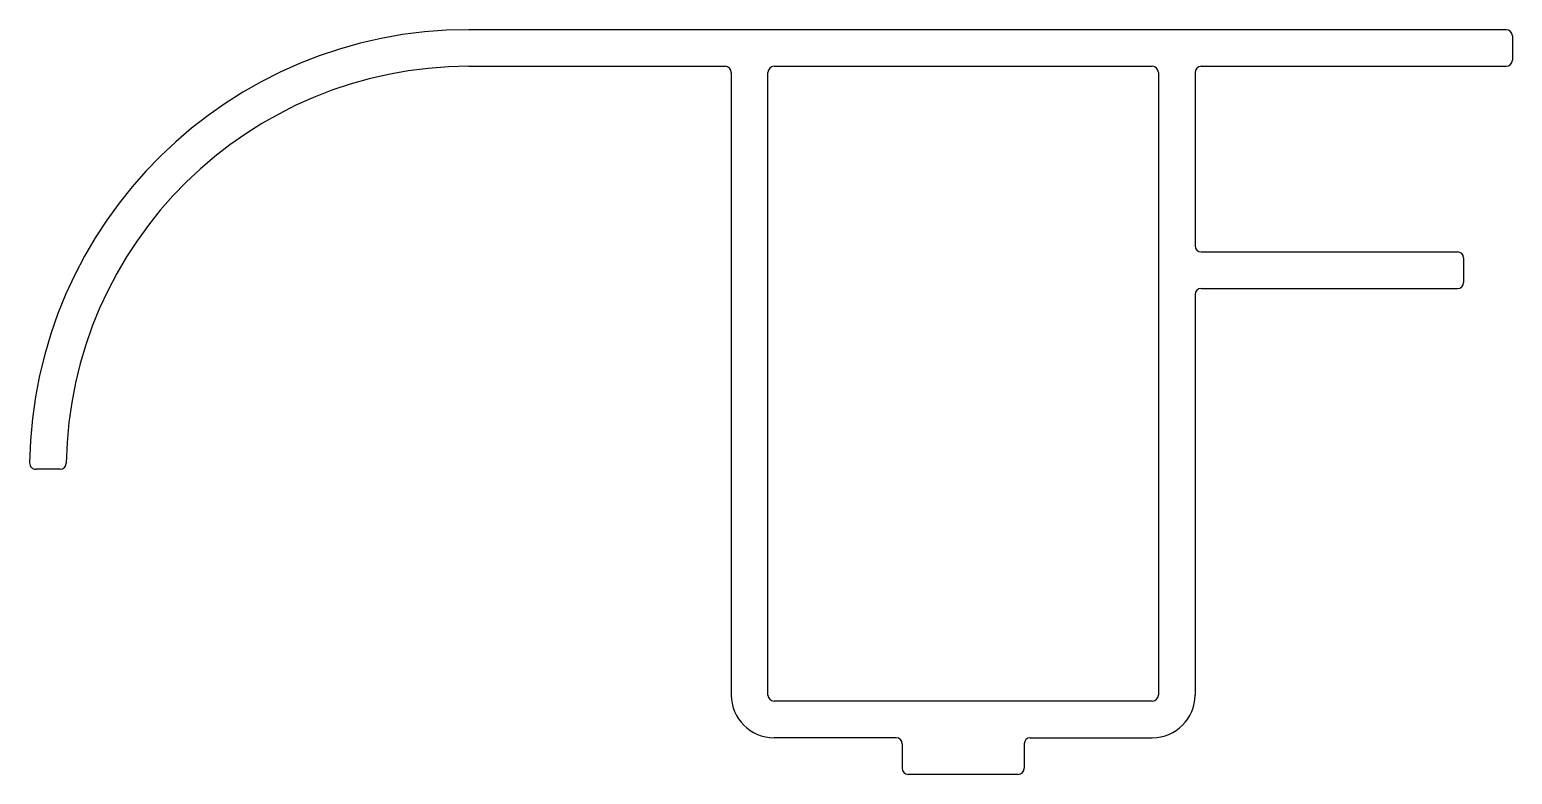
# Model space of a CAD drawing. Extents: x 2082 to 2203, y 1987 to 2048.
import ezdxf

# ---------------------------------------------------------------- set-up
doc = ezdxf.new("R2010")
doc.units = 0
doc.layers.get('0').update_dxf_attribs({"linetype": 'CONTINUOUS'})

msp = doc.modelspace()

# ---------------------------------------------------------------- linework, layer by layer
for p, q in [((2202.86, 2048.17), (2117.86, 2048.17)), ((2203.36, 2047.67), (2203.36, 2045.67)), ((2117.86, 2045.17), (2138.86, 2045.17)), ((2142.86, 2045.17), (2173.86, 2045.17)), ((2177.86, 2045.17), (2202.86, 2045.17)), ((2139.36, 2044.67), (2139.36, 1993.67)), ((2142.36, 1993.67), (2142.36, 2044.67)), ((2174.36, 2044.67), (2174.36, 1993.67)), ((2177.36, 2044.67), (2177.36, 2030.47)), ((2177.86, 2029.97), (2198.86, 2029.97)), ((2199.36, 2029.47), (2199.36, 2027.47)), ((2177.86, 2026.97), (2198.86, 2026.97)), ((2177.36, 2026.47), (2177.36, 1993.67)), ((2084.36, 2012.17), (2082.36, 2012.17)), ((2173.86, 1993.17), (2142.86, 1993.17)), ((2152.86, 1990.17), (2142.86, 1990.17)), ((2163.86, 1990.17), (2173.86, 1990.17)), ((2153.36, 1989.67), (2153.36, 1987.67)), ((2163.36, 1989.67), (2163.36, 1987.67)), ((2162.86, 1987.17), (2153.86, 1987.17))]:
    msp.add_line(p, q)
for centre, radius, start, end in [((2117.86, 2012.17), 36, 90, 179.193), ((2202.86, 2047.67), 0.5, 0, 90), ((2117.86, 2012.17), 33, 90, 179.1448), ((2138.86, 2044.67), 0.5, 0, 90), ((2142.86, 2044.67), 0.5, 90, 180), ((2173.86, 2044.67), 0.5, 0, 90), ((2177.86, 2044.67), 0.5, 90, 180), ((2202.86, 2045.67), 0.5, 270, 0), ((2177.86, 2030.47), 0.5, 180, 270), ((2198.86, 2029.47), 0.5, 0, 90), ((2177.86, 2026.47), 0.5, 90, 180), ((2198.86, 2027.47), 0.5, 270, 0), ((2082.36, 2012.67), 0.5, 179.193, 270), ((2084.36, 2012.67), 0.5, 270, 359.1448), ((2142.86, 1993.67), 3.5, 180, 270), ((2142.86, 1993.67), 0.5, 180, 270), ((2173.86, 1993.67), 0.5, 270, 360), ((2173.86, 1993.67), 3.5, 270, 360), ((2152.86, 1989.67), 0.5, 0, 90), ((2163.86, 1989.67), 0.5, 90, 180), ((2153.86, 1987.67), 0.5, 180, 270), ((2162.86, 1987.67), 0.5, 270, 360)]:
    msp.add_arc(centre, radius, start, end)

doc.saveas('drawing.dxf')
